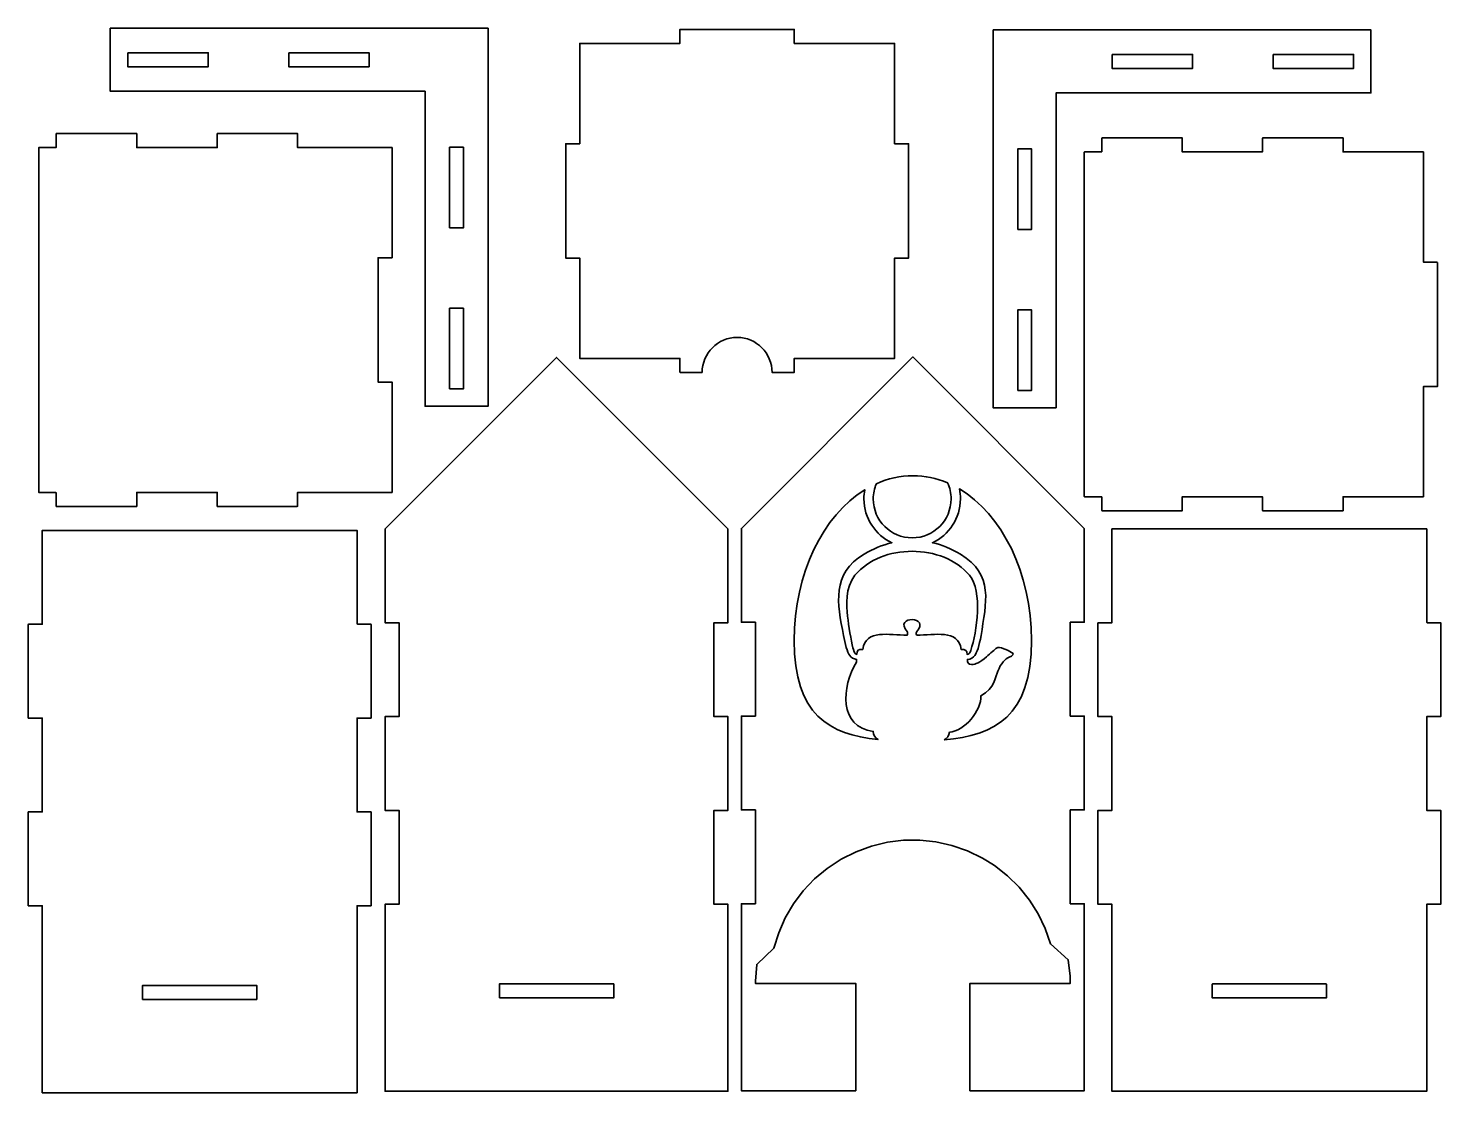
# Model space of a CAD drawing. Header units: millimetres. Extents: x -148 to 155, y -113 to 115.
import ezdxf

# ---------------------------------------------------------------- set-up
doc = ezdxf.new("R2010")
doc.units = ezdxf.units.MM
doc.header["$MEASUREMENT"] = 0
doc.layers.add('layer 1', color=7, linetype='Continuous')

msp = doc.modelspace()

# ---------------------------------------------------------------- linework, layer by layer
at = {"layer": 'layer 1', "lineweight": 35}
for points, knots in [([(-130.7383, 101.3635), (-130.7383, 101.3635), (-63.2237, 101.3635), (-63.2237, 101.3635), (-63.2237, 101.3635), (-63.2237, 101.3635), (-63.2202, 101.2542), (-63.2202, 101.2542), (-63.2202, 101.2542), (-63.2202, 101.2542), (-63.2202, 33.8949), (-63.2202, 33.8949), (-63.2202, 33.8949), (-63.2202, 33.8949), (-63.2167, 33.8208), (-63.2167, 33.8208), (-63.2167, 33.8208), (-63.2167, 33.8208), (-49.7123, 33.8208), (-49.7123, 33.8208), (-49.7123, 33.8208), (-49.7123, 33.8208), (-49.7123, 114.8749), (-49.7123, 114.8749), (-49.7123, 114.8749), (-49.7123, 114.8749), (-130.763, 114.8749), (-130.763, 114.8749), (-130.763, 114.8749), (-130.763, 114.8749), (-130.763, 101.3741), (-130.763, 101.3741), (-130.763, 101.3741), (-130.763, 101.3741), (-130.7383, 101.3635), (-130.7383, 101.3635)], [0, 0, 0, 0, 0.1, 0.1, 0.1, 0.1, 0.2, 0.2, 0.2, 0.2, 0.3, 0.3, 0.3, 0.3, 0.4, 0.4, 0.4, 0.4, 0.5, 0.5, 0.5, 0.5, 0.6, 0.6, 0.6, 0.6, 0.7, 0.7, 0.7, 0.7, 0.8, 0.8, 0.8, 0.8, 1, 1, 1, 1]), ([(-3.7921, 41.0827), (-3.7921, 41.0827), (-8.5369, 41.0827), (-8.5369, 41.0827), (-8.5369, 41.0827), (-8.5369, 41.0827), (-8.5475, 41.125), (-8.5475, 41.125), (-8.5475, 41.125), (-8.5475, 41.125), (-8.5475, 44.0778), (-8.5475, 44.0778), (-8.5475, 44.0778), (-8.5475, 44.0778), (-8.5581, 44.0849), (-8.5581, 44.0849), (-8.5581, 44.0849), (-8.5581, 44.0849), (-30.0599, 44.0849), (-30.0599, 44.0849), (-30.0599, 44.0849), (-30.0599, 44.0849), (-30.0634, 44.1801), (-30.0634, 44.1801), (-30.0634, 44.1801), (-30.0634, 44.1801), (-30.0634, 65.5796), (-30.0634, 65.5796), (-30.0634, 65.5796), (-30.0634, 65.5796), (-30.0669, 65.5972), (-30.0669, 65.5972), (-30.0669, 65.5972), (-30.0669, 65.5972), (-32.868, 65.5972), (-32.868, 65.5972), (-32.868, 65.5972), (-32.868, 65.5972), (-33.0656, 65.6043), (-33.0656, 65.6043), (-33.0656, 65.6043), (-33.0656, 65.6043), (-33.0656, 90.1081), (-33.0656, 90.1081), (-33.0656, 90.1081), (-33.0656, 90.1081), (-32.868, 90.1152), (-32.868, 90.1152), (-32.868, 90.1152), (-32.868, 90.1152), (-30.0669, 90.1152), (-30.0669, 90.1152), (-30.0669, 90.1152), (-30.0669, 90.1152), (-30.0634, 90.1328), (-30.0634, 90.1328), (-30.0634, 90.1328), (-30.0634, 90.1328), (-30.0634, 111.5322), (-30.0634, 111.5322), (-30.0634, 111.5322), (-30.0634, 111.5322), (-30.0599, 111.6275), (-30.0599, 111.6275), (-30.0599, 111.6275), (-30.0599, 111.6275), (-8.5581, 111.6275), (-8.5581, 111.6275), (-8.5581, 111.6275), (-8.5581, 111.6275), (-8.5475, 111.6345), (-8.5475, 111.6345), (-8.5475, 111.6345), (-8.5475, 111.6345), (-8.5475, 114.5873), (-8.5475, 114.5873), (-8.5475, 114.5873), (-8.5475, 114.5873), (-8.5369, 114.6296), (-8.5369, 114.6296), (-8.5369, 114.6296), (-8.5369, 114.6296), (15.967, 114.6296), (15.967, 114.6296), (15.967, 114.6296), (15.967, 114.6296), (15.967, 111.631), (15.967, 111.631), (15.967, 111.631), (15.967, 111.631), (15.9988, 111.6275), (15.9988, 111.6275), (15.9988, 111.6275), (15.9988, 111.6275), (37.4828, 111.6275), (37.4828, 111.6275), (37.4828, 111.6275), (37.4828, 111.6275), (37.4828, 90.1187), (37.4828, 90.1187), (37.4828, 90.1187), (37.4828, 90.1187), (37.4899, 90.1152), (37.4899, 90.1152), (37.4899, 90.1152), (37.4899, 90.1152), (40.3051, 90.1152), (40.3051, 90.1152), (40.3051, 90.1152), (40.3051, 90.1152), (40.485, 90.0976), (40.485, 90.0976), (40.485, 90.0976), (40.485, 90.0976), (40.485, 65.5972), (40.485, 65.5972), (40.485, 65.5972), (40.485, 65.5972), (37.4864, 65.5972), (37.4864, 65.5972), (37.4864, 65.5972), (37.4864, 65.5972), (37.4828, 65.5937), (37.4828, 65.5937), (37.4828, 65.5937), (37.4828, 65.5937), (37.4828, 44.0849), (37.4828, 44.0849), (37.4828, 44.0849), (37.4828, 44.0849), (15.9988, 44.0849), (15.9988, 44.0849), (15.9988, 44.0849), (15.9988, 44.0849), (15.967, 44.0813), (15.967, 44.0813), (15.967, 44.0813), (15.967, 44.0813), (15.967, 41.0827), (15.967, 41.0827), (15.967, 41.0827), (15.967, 41.0827), (11.2081, 41.0827), (11.2081, 41.0827), (11.2081, 41.0827), (11.2081, 45.2243), (7.8496, 48.5828), (3.708, 48.5828), (3.708, 48.5828), (-0.4336, 48.5828), (-3.7921, 45.2243), (-3.7921, 41.0827)], [0, 0, 0, 0, 0.02564103, 0.02564103, 0.02564103, 0.02564103, 0.05128205, 0.05128205, 0.05128205, 0.05128205, 0.07692308, 0.07692308, 0.07692308, 0.07692308, 0.1025641, 0.1025641, 0.1025641, 0.1025641, 0.12820513, 0.12820513, 0.12820513, 0.12820513, 0.15384615, 0.15384615, 0.15384615, 0.15384615, 0.17948718, 0.17948718, 0.17948718, 0.17948718, 0.20512821, 0.20512821, 0.20512821, 0.20512821, 0.23076923, 0.23076923, 0.23076923, 0.23076923, 0.25641026, 0.25641026, 0.25641026, 0.25641026, 0.28205128, 0.28205128, 0.28205128, 0.28205128, 0.30769231, 0.30769231, 0.30769231, 0.30769231, 0.33333333, 0.33333333, 0.33333333, 0.33333333, 0.35897436, 0.35897436, 0.35897436, 0.35897436, 0.38461538, 0.38461538, 0.38461538, 0.38461538, 0.41025641, 0.41025641, 0.41025641, 0.41025641, 0.43589744, 0.43589744, 0.43589744, 0.43589744, 0.46153846, 0.46153846, 0.46153846, 0.46153846, 0.48717949, 0.48717949, 0.48717949, 0.48717949, 0.51282051, 0.51282051, 0.51282051, 0.51282051, 0.53846154, 0.53846154, 0.53846154, 0.53846154, 0.56410256, 0.56410256, 0.56410256, 0.56410256, 0.58974359, 0.58974359, 0.58974359, 0.58974359, 0.61538462, 0.61538462, 0.61538462, 0.61538462, 0.64102564, 0.64102564, 0.64102564, 0.64102564, 0.66666667, 0.66666667, 0.66666667, 0.66666667, 0.69230769, 0.69230769, 0.69230769, 0.69230769, 0.71794872, 0.71794872, 0.71794872, 0.71794872, 0.74358974, 0.74358974, 0.74358974, 0.74358974, 0.76923077, 0.76923077, 0.76923077, 0.76923077, 0.79487179, 0.79487179, 0.79487179, 0.79487179, 0.82051282, 0.82051282, 0.82051282, 0.82051282, 0.84615385, 0.84615385, 0.84615385, 0.84615385, 0.87179487, 0.87179487, 0.87179487, 0.87179487, 0.8974359, 0.8974359, 0.8974359, 0.8974359, 0.92307692, 0.92307692, 0.92307692, 0.92307692, 0.94871795, 0.94871795, 0.94871795, 0.94871795, 1, 1, 1, 1]), ([(72.1531, 33.4938), (72.1531, 33.4938), (72.1531, 101.0083), (72.1531, 101.0083), (72.1531, 101.0083), (72.1531, 101.0083), (72.2624, 101.0118), (72.2624, 101.0118), (72.2624, 101.0118), (72.2624, 101.0118), (139.6216, 101.0118), (139.6216, 101.0118), (139.6216, 101.0118), (139.6216, 101.0118), (139.6957, 101.0154), (139.6957, 101.0154), (139.6957, 101.0154), (139.6957, 101.0154), (139.6957, 114.5197), (139.6957, 114.5197), (139.6957, 114.5197), (139.6957, 114.5197), (58.6417, 114.5197), (58.6417, 114.5197), (58.6417, 114.5197), (58.6417, 114.5197), (58.6417, 33.4691), (58.6417, 33.4691), (58.6417, 33.4691), (58.6417, 33.4691), (72.1425, 33.4691), (72.1425, 33.4691), (72.1425, 33.4691), (72.1425, 33.4691), (72.1531, 33.4938), (72.1531, 33.4938)], [0, 0, 0, 0, 0.1, 0.1, 0.1, 0.1, 0.2, 0.2, 0.2, 0.2, 0.3, 0.3, 0.3, 0.3, 0.4, 0.4, 0.4, 0.4, 0.5, 0.5, 0.5, 0.5, 0.6, 0.6, 0.6, 0.6, 0.7, 0.7, 0.7, 0.7, 0.8, 0.8, 0.8, 0.8, 1, 1, 1, 1]), ([(-70.3111, 89.2577), (-70.3111, 89.2577), (-70.3111, 65.7063), (-70.3111, 65.7063), (-70.3111, 65.7063), (-70.3111, 65.7063), (-70.3181, 65.6499), (-70.3181, 65.6499), (-70.3181, 65.6499), (-70.3181, 65.6499), (-73.3062, 65.6499), (-73.3062, 65.6499), (-73.3062, 65.6499), (-73.3062, 65.6499), (-73.3132, 65.597), (-73.3132, 65.597), (-73.3132, 65.597), (-73.3132, 65.597), (-73.3132, 39.0575), (-73.3132, 39.0575), (-73.3132, 39.0575), (-73.3132, 39.0575), (-73.3062, 39.0046), (-73.3062, 39.0046), (-73.3062, 39.0046), (-73.3062, 39.0046), (-70.3181, 39.0046), (-70.3181, 39.0046), (-70.3181, 39.0046), (-70.3181, 39.0046), (-70.3111, 38.9446), (-70.3111, 38.9446), (-70.3111, 38.9446), (-70.3111, 38.9446), (-70.3111, 15.3967), (-70.3111, 15.3967), (-70.3111, 15.3967), (-70.3111, 15.3967), (-70.3217, 15.365), (-70.3217, 15.365), (-70.3217, 15.365), (-70.3217, 15.365), (-90.5605, 15.365), (-90.5605, 15.365), (-90.5605, 15.365), (-90.5605, 15.365), (-90.5746, 15.3544), (-90.5746, 15.3544), (-90.5746, 15.3544), (-90.5746, 15.3544), (-90.5746, 12.3663), (-90.5746, 12.3663), (-90.5746, 12.3663), (-90.5746, 12.3663), (-90.6452, 12.3628), (-90.6452, 12.3628), (-90.6452, 12.3628), (-90.6452, 12.3628), (-107.8255, 12.3628), (-107.8255, 12.3628), (-107.8255, 12.3628), (-107.8255, 12.3628), (-107.8361, 12.3769), (-107.8361, 12.3769), (-107.8361, 12.3769), (-107.8361, 12.3769), (-107.8361, 15.365), (-107.8361, 15.365), (-107.8361, 15.365), (-107.8361, 15.365), (-125.094, 15.365), (-125.094, 15.365), (-125.094, 15.365), (-125.094, 15.365), (-125.0975, 15.3473), (-125.0975, 15.3473), (-125.0975, 15.3473), (-125.0975, 15.3473), (-125.0975, 12.3628), (-125.0975, 12.3628), (-125.0975, 12.3628), (-125.0975, 12.3628), (-142.3589, 12.3628), (-142.3589, 12.3628), (-142.3589, 12.3628), (-142.3589, 12.3628), (-142.3589, 15.2662), (-142.3589, 15.2662), (-142.3589, 15.2662), (-142.3589, 15.2662), (-142.4683, 15.365), (-142.4683, 15.365), (-142.4683, 15.365), (-142.4683, 15.365), (-146.1125, 15.365), (-146.1125, 15.365), (-146.1125, 15.365), (-146.1125, 15.365), (-146.1125, 89.2895), (-146.1125, 89.2895), (-146.1125, 89.2895), (-146.1125, 89.2895), (-142.3871, 89.2895), (-142.3871, 89.2895), (-142.3871, 89.2895), (-142.3871, 89.2895), (-142.3589, 89.3882), (-142.3589, 89.3882), (-142.3589, 89.3882), (-142.3589, 89.3882), (-142.3589, 92.2916), (-142.3589, 92.2916), (-142.3589, 92.2916), (-142.3589, 92.2916), (-125.0975, 92.2916), (-125.0975, 92.2916), (-125.0975, 92.2916), (-125.0975, 92.2916), (-125.0975, 89.3035), (-125.0975, 89.3035), (-125.0975, 89.3035), (-125.0975, 89.3035), (-125.094, 89.2895), (-125.094, 89.2895), (-125.094, 89.2895), (-125.094, 89.2895), (-107.8361, 89.2895), (-107.8361, 89.2895), (-107.8361, 89.2895), (-107.8361, 89.2895), (-107.8361, 92.2775), (-107.8361, 92.2775), (-107.8361, 92.2775), (-107.8361, 92.2775), (-107.8255, 92.2916), (-107.8255, 92.2916), (-107.8255, 92.2916), (-107.8255, 92.2916), (-90.6452, 92.2916), (-90.6452, 92.2916), (-90.6452, 92.2916), (-90.6452, 92.2916), (-90.5746, 92.2881), (-90.5746, 92.2881), (-90.5746, 92.2881), (-90.5746, 92.2881), (-90.5746, 89.3001), (-90.5746, 89.3001), (-90.5746, 89.3001), (-90.5746, 89.3001), (-90.5605, 89.2895), (-90.5605, 89.2895), (-90.5605, 89.2895), (-90.5605, 89.2895), (-70.3217, 89.2895), (-70.3217, 89.2895), (-70.3217, 89.2895), (-70.3217, 89.2895), (-70.3111, 89.2577), (-70.3111, 89.2577)], [0, 0, 0, 0, 0.02439024, 0.02439024, 0.02439024, 0.02439024, 0.04878049, 0.04878049, 0.04878049, 0.04878049, 0.07317073, 0.07317073, 0.07317073, 0.07317073, 0.09756098, 0.09756098, 0.09756098, 0.09756098, 0.12195122, 0.12195122, 0.12195122, 0.12195122, 0.14634146, 0.14634146, 0.14634146, 0.14634146, 0.17073171, 0.17073171, 0.17073171, 0.17073171, 0.19512195, 0.19512195, 0.19512195, 0.19512195, 0.2195122, 0.2195122, 0.2195122, 0.2195122, 0.24390244, 0.24390244, 0.24390244, 0.24390244, 0.26829268, 0.26829268, 0.26829268, 0.26829268, 0.29268293, 0.29268293, 0.29268293, 0.29268293, 0.31707317, 0.31707317, 0.31707317, 0.31707317, 0.34146341, 0.34146341, 0.34146341, 0.34146341, 0.36585366, 0.36585366, 0.36585366, 0.36585366, 0.3902439, 0.3902439, 0.3902439, 0.3902439, 0.41463415, 0.41463415, 0.41463415, 0.41463415, 0.43902439, 0.43902439, 0.43902439, 0.43902439, 0.46341463, 0.46341463, 0.46341463, 0.46341463, 0.48780488, 0.48780488, 0.48780488, 0.48780488, 0.51219512, 0.51219512, 0.51219512, 0.51219512, 0.53658537, 0.53658537, 0.53658537, 0.53658537, 0.56097561, 0.56097561, 0.56097561, 0.56097561, 0.58536585, 0.58536585, 0.58536585, 0.58536585, 0.6097561, 0.6097561, 0.6097561, 0.6097561, 0.63414634, 0.63414634, 0.63414634, 0.63414634, 0.65853659, 0.65853659, 0.65853659, 0.65853659, 0.68292683, 0.68292683, 0.68292683, 0.68292683, 0.70731707, 0.70731707, 0.70731707, 0.70731707, 0.73170732, 0.73170732, 0.73170732, 0.73170732, 0.75609756, 0.75609756, 0.75609756, 0.75609756, 0.7804878, 0.7804878, 0.7804878, 0.7804878, 0.80487805, 0.80487805, 0.80487805, 0.80487805, 0.82926829, 0.82926829, 0.82926829, 0.82926829, 0.85365854, 0.85365854, 0.85365854, 0.85365854, 0.87804878, 0.87804878, 0.87804878, 0.87804878, 0.90243902, 0.90243902, 0.90243902, 0.90243902, 0.92682927, 0.92682927, 0.92682927, 0.92682927, 0.95121951, 0.95121951, 0.95121951, 0.95121951, 1, 1, 1, 1]), ([(153.9816, 64.6657), (153.9816, 64.6657), (153.9816, 38.0664), (153.9816, 38.0664), (153.9816, 38.0664), (153.9816, 38.0664), (150.9795, 38.0664), (150.9795, 38.0664), (150.9795, 38.0664), (150.9795, 38.0664), (150.9795, 14.4585), (150.9795, 14.4585), (150.9795, 14.4585), (150.9795, 14.4585), (150.9406, 14.4268), (150.9406, 14.4268), (150.9406, 14.4268), (150.9406, 14.4268), (133.718, 14.4268), (133.718, 14.4268), (133.718, 14.4268), (133.718, 14.4268), (133.718, 11.4281), (133.718, 11.4281), (133.718, 11.4281), (133.718, 11.4281), (133.6757, 11.4246), (133.6757, 11.4246), (133.6757, 11.4246), (133.6757, 11.4246), (116.5483, 11.4246), (116.5483, 11.4246), (116.5483, 11.4246), (116.5483, 11.4246), (116.4566, 11.4493), (116.4566, 11.4493), (116.4566, 11.4493), (116.4566, 11.4493), (116.4566, 14.2116), (116.4566, 14.2116), (116.4566, 14.2116), (116.4566, 14.2116), (116.4072, 14.4268), (116.4072, 14.4268), (116.4072, 14.4268), (116.4072, 14.4268), (99.1952, 14.4268), (99.1952, 14.4268), (99.1952, 14.4268), (99.1952, 14.4268), (99.1952, 11.4281), (99.1952, 11.4281), (99.1952, 11.4281), (99.1952, 11.4281), (99.1388, 11.4246), (99.1388, 11.4246), (99.1388, 11.4246), (99.1388, 11.4246), (82.0115, 11.4246), (82.0115, 11.4246), (82.0115, 11.4246), (82.0115, 11.4246), (81.9339, 11.6222), (81.9339, 11.6222), (81.9339, 11.6222), (81.9339, 11.6222), (81.9339, 14.395), (81.9339, 14.395), (81.9339, 14.395), (81.9339, 14.395), (81.754, 14.4268), (81.754, 14.4268), (81.754, 14.4268), (81.754, 14.4268), (78.2579, 14.4268), (78.2579, 14.4268), (78.2579, 14.4268), (78.2579, 14.4268), (78.1803, 14.4585), (78.1803, 14.4585), (78.1803, 14.4585), (78.1803, 14.4585), (78.1803, 88.3194), (78.1803, 88.3194), (78.1803, 88.3194), (78.1803, 88.3194), (78.2579, 88.3511), (78.2579, 88.3511), (78.2579, 88.3511), (78.2579, 88.3511), (81.754, 88.3511), (81.754, 88.3511), (81.754, 88.3511), (81.754, 88.3511), (81.9339, 88.3829), (81.9339, 88.3829), (81.9339, 88.3829), (81.9339, 88.3829), (81.9339, 91.1557), (81.9339, 91.1557), (81.9339, 91.1557), (81.9339, 91.1557), (82.0115, 91.3533), (82.0115, 91.3533), (82.0115, 91.3533), (82.0115, 91.3533), (99.1388, 91.3533), (99.1388, 91.3533), (99.1388, 91.3533), (99.1388, 91.3533), (99.1952, 91.3498), (99.1952, 91.3498), (99.1952, 91.3498), (99.1952, 91.3498), (99.1952, 88.3511), (99.1952, 88.3511), (99.1952, 88.3511), (99.1952, 88.3511), (116.4072, 88.3511), (116.4072, 88.3511), (116.4072, 88.3511), (116.4072, 88.3511), (116.4566, 88.5664), (116.4566, 88.5664), (116.4566, 88.5664), (116.4566, 88.5664), (116.4566, 91.3286), (116.4566, 91.3286), (116.4566, 91.3286), (116.4566, 91.3286), (116.5483, 91.3533), (116.5483, 91.3533), (116.5483, 91.3533), (116.5483, 91.3533), (133.6757, 91.3533), (133.6757, 91.3533), (133.6757, 91.3533), (133.6757, 91.3533), (133.718, 91.3498), (133.718, 91.3498), (133.718, 91.3498), (133.718, 91.3498), (133.718, 88.3511), (133.718, 88.3511), (133.718, 88.3511), (133.718, 88.3511), (150.9406, 88.3511), (150.9406, 88.3511), (150.9406, 88.3511), (150.9406, 88.3511), (150.9795, 88.3194), (150.9795, 88.3194), (150.9795, 88.3194), (150.9795, 88.3194), (150.9795, 64.7115), (150.9795, 64.7115), (150.9795, 64.7115), (150.9795, 64.7115), (153.7452, 64.7115), (153.7452, 64.7115), (153.7452, 64.7115), (153.7452, 64.7115), (153.9816, 64.6657), (153.9816, 64.6657)], [0, 0, 0, 0, 0.02380952, 0.02380952, 0.02380952, 0.02380952, 0.04761905, 0.04761905, 0.04761905, 0.04761905, 0.07142857, 0.07142857, 0.07142857, 0.07142857, 0.0952381, 0.0952381, 0.0952381, 0.0952381, 0.11904762, 0.11904762, 0.11904762, 0.11904762, 0.14285714, 0.14285714, 0.14285714, 0.14285714, 0.16666667, 0.16666667, 0.16666667, 0.16666667, 0.19047619, 0.19047619, 0.19047619, 0.19047619, 0.21428571, 0.21428571, 0.21428571, 0.21428571, 0.23809524, 0.23809524, 0.23809524, 0.23809524, 0.26190476, 0.26190476, 0.26190476, 0.26190476, 0.28571429, 0.28571429, 0.28571429, 0.28571429, 0.30952381, 0.30952381, 0.30952381, 0.30952381, 0.33333333, 0.33333333, 0.33333333, 0.33333333, 0.35714286, 0.35714286, 0.35714286, 0.35714286, 0.38095238, 0.38095238, 0.38095238, 0.38095238, 0.4047619, 0.4047619, 0.4047619, 0.4047619, 0.42857143, 0.42857143, 0.42857143, 0.42857143, 0.45238095, 0.45238095, 0.45238095, 0.45238095, 0.47619048, 0.47619048, 0.47619048, 0.47619048, 0.5, 0.5, 0.5, 0.5, 0.52380952, 0.52380952, 0.52380952, 0.52380952, 0.54761905, 0.54761905, 0.54761905, 0.54761905, 0.57142857, 0.57142857, 0.57142857, 0.57142857, 0.5952381, 0.5952381, 0.5952381, 0.5952381, 0.61904762, 0.61904762, 0.61904762, 0.61904762, 0.64285714, 0.64285714, 0.64285714, 0.64285714, 0.66666667, 0.66666667, 0.66666667, 0.66666667, 0.69047619, 0.69047619, 0.69047619, 0.69047619, 0.71428571, 0.71428571, 0.71428571, 0.71428571, 0.73809524, 0.73809524, 0.73809524, 0.73809524, 0.76190476, 0.76190476, 0.76190476, 0.76190476, 0.78571429, 0.78571429, 0.78571429, 0.78571429, 0.80952381, 0.80952381, 0.80952381, 0.80952381, 0.83333333, 0.83333333, 0.83333333, 0.83333333, 0.85714286, 0.85714286, 0.85714286, 0.85714286, 0.88095238, 0.88095238, 0.88095238, 0.88095238, 0.9047619, 0.9047619, 0.9047619, 0.9047619, 0.92857143, 0.92857143, 0.92857143, 0.92857143, 0.95238095, 0.95238095, 0.95238095, 0.95238095, 1, 1, 1, 1]), ([(1.747, 7.5086), (1.747, 7.5086), (-35.0264, 44.2821), (-35.0264, 44.2821), (-35.0264, 44.2821), (-35.0264, 44.2821), (-71.7999, 7.5086), (-71.7999, 7.5086), (-71.7999, 7.5086), (-71.7999, 7.5086), (-71.7999, 7.5086), (-71.7999, -12.6033), (-71.7999, -12.6033), (-68.7977, -12.6033), (-68.7977, -12.6033), (-68.7977, -12.6033), (-68.7977, -12.6033), (-68.7977, -12.6033), (-68.7977, -32.7186), (-68.7977, -32.7186), (-68.7977, -32.7186), (-68.7977, -32.7186), (-68.7977, -32.7186), (-71.7999, -32.7186), (-71.7999, -32.7186), (-71.7999, -52.8305), (-71.7999, -52.8305), (-71.7999, -52.8305), (-71.7999, -52.8305), (-71.7999, -52.8305), (-68.7977, -52.8305), (-68.7977, -52.8305), (-68.7977, -52.8305), (-68.7977, -52.8305), (-68.7977, -52.8305), (-68.7977, -72.9458), (-68.7977, -72.9458), (-71.7999, -72.9458), (-71.7999, -72.9458), (-71.7999, -72.9458), (-71.7999, -72.9458), (-71.7999, -72.9458), (-71.7999, -113.0567), (-71.7999, -113.0567), (-71.7999, -113.0567), (-71.7999, -113.0567), (-71.7999, -113.0567), (-47.2853, -113.0567), (-47.2853, -113.0567), (-47.2853, -113.0567), (-22.7674, -113.0567), (-22.7674, -113.0567), (-22.7674, -113.0567), (1.747, -113.0567), (1.747, -113.0567), (1.747, -113.0567), (1.747, -113.0567), (1.747, -113.0567), (1.747, -72.9458), (1.747, -72.9458), (1.747, -72.9458), (1.747, -72.9458), (1.747, -72.9458), (-1.2551, -72.9458), (-1.2551, -72.9458), (-1.2551, -52.8305), (-1.2551, -52.8305), (-1.2551, -52.8305), (-1.2551, -52.8305), (-1.2551, -52.8305), (1.747, -52.8305), (1.747, -52.8305), (1.747, -52.8305), (1.747, -52.8305), (1.747, -52.8305), (1.747, -32.7186), (1.747, -32.7186), (-1.2551, -32.7186), (-1.2551, -32.7186), (-1.2551, -32.7186), (-1.2551, -32.7186), (-1.2551, -32.7186), (-1.2551, -12.6033), (-1.2551, -12.6033), (-1.2551, -12.6033), (-1.2551, -12.6033), (-1.2551, -12.6033), (1.747, -12.6033), (1.747, -12.6033), (1.747, 7.5086), (1.747, 7.5086), (1.747, 7.5086)], [0, 0, 0, 0, 0.04166667, 0.04166667, 0.04166667, 0.04166667, 0.08333333, 0.08333333, 0.08333333, 0.08333333, 0.125, 0.125, 0.125, 0.125, 0.16666667, 0.16666667, 0.16666667, 0.16666667, 0.20833333, 0.20833333, 0.20833333, 0.20833333, 0.25, 0.25, 0.25, 0.25, 0.29166667, 0.29166667, 0.29166667, 0.29166667, 0.33333333, 0.33333333, 0.33333333, 0.33333333, 0.375, 0.375, 0.375, 0.375, 0.41666667, 0.41666667, 0.41666667, 0.41666667, 0.45833333, 0.45833333, 0.45833333, 0.45833333, 0.5, 0.5, 0.5, 0.5, 0.54166667, 0.54166667, 0.54166667, 0.54166667, 0.58333333, 0.58333333, 0.58333333, 0.58333333, 0.625, 0.625, 0.625, 0.625, 0.66666667, 0.66666667, 0.66666667, 0.66666667, 0.70833333, 0.70833333, 0.70833333, 0.70833333, 0.75, 0.75, 0.75, 0.75, 0.79166667, 0.79166667, 0.79166667, 0.79166667, 0.83333333, 0.83333333, 0.83333333, 0.83333333, 0.875, 0.875, 0.875, 0.875, 0.91666667, 0.91666667, 0.91666667, 0.91666667, 1, 1, 1, 1]), ([(78.182, 7.6152), (78.182, 7.6152), (41.4049, 44.3888), (41.4049, 44.3888), (41.4049, 44.3888), (41.4049, 44.3888), (4.6313, 7.6152), (4.6313, 7.6152), (4.6313, 7.6152), (4.6313, 7.6152), (4.6313, 7.6152), (4.6313, -12.4967), (4.6313, -12.4967), (7.6335, -12.4967), (7.6335, -12.4967), (7.6335, -12.4967), (7.6335, -12.4967), (7.6335, -12.4967), (7.6335, -32.6119), (7.6335, -32.6119), (7.6335, -32.6119), (7.6335, -32.6119), (7.6335, -32.6119), (4.6313, -32.6119), (4.6313, -32.6119), (4.6313, -52.7238), (4.6313, -52.7238), (4.6313, -52.7238), (4.6313, -52.7238), (4.6313, -52.7238), (7.6335, -52.7238), (7.6335, -52.7238), (7.6335, -52.7238), (7.6335, -52.7238), (7.6335, -52.7238), (7.6335, -72.8392), (7.6335, -72.8392), (4.6313, -72.8392), (4.6313, -72.8392), (4.6313, -72.8392), (4.6313, -72.8392), (4.6313, -72.8392), (4.6313, -112.9511), (4.6313, -112.9511), (4.6313, -112.9511), (4.6313, -112.9511), (4.6313, -112.9511), (29.1494, -112.9511), (29.1494, -112.9511), (29.1494, -109.9489), (29.1494, -89.9489), (29.1494, -89.9489), (29.1494, -89.9489), (29.1494, -89.9489), (7.6405, -89.9489), (7.6405, -89.9489), (7.6405, -89.9489), (7.6405, -89.9489), (7.6335, -89.8854), (7.6335, -89.8854), (7.6335, -89.8854), (7.6335, -89.8854), (7.637, -89.4339), (7.637, -89.4339), (7.637, -89.4339), (7.637, -89.4339), (7.9051, -85.8743), (7.9051, -85.8743), (7.9051, -85.8743), (7.9051, -85.8743), (11.574, -82.4065), (11.574, -82.4065), (11.574, -82.4065), (11.574, -82.4065), (12.6253, -79.0657), (12.6253, -79.0657), (12.6253, -79.0657), (12.6253, -79.0657), (14.0435, -75.8766), (14.0435, -75.8766), (14.0435, -75.8766), (14.0435, -75.8766), (15.8109, -72.8709), (15.8109, -72.8709), (15.8109, -72.8709), (15.8109, -72.8709), (17.9064, -70.084), (17.9064, -70.084), (17.9064, -70.084), (17.9064, -70.084), (20.3194, -67.5369), (20.3194, -67.5369), (20.3194, -67.5369), (20.3194, -67.5369), (23.0322, -65.2686), (23.0322, -65.2686), (23.0322, -65.2686), (23.0322, -65.2686), (26.0203, -63.3001), (26.0203, -63.3001), (26.0203, -63.3001), (26.0203, -63.3001), (29.2164, -61.6949), (29.2164, -61.6949), (29.2164, -61.6949), (29.2164, -61.6949), (32.5396, -60.4849), (32.5396, -60.4849), (32.5396, -60.4849), (32.5396, -60.4849), (35.951, -59.6665), (35.951, -59.6665), (35.951, -59.6665), (35.951, -59.6665), (39.4152, -59.2431), (39.4152, -59.2431), (39.4152, -59.2431), (39.4152, -59.2431), (42.9007, -59.2149), (42.9007, -59.2149), (42.9007, -59.2149), (42.9007, -59.2149), (46.3685, -59.5818), (46.3685, -59.5818), (46.3685, -59.5818), (46.3685, -59.5818), (49.7904, -60.3438), (49.7904, -60.3438), (49.7904, -60.3438), (49.7904, -60.3438), (53.1277, -61.4974), (53.1277, -61.4974), (53.1277, -61.4974), (53.1277, -61.4974), (56.3415, -63.0496), (56.3415, -63.0496), (56.3415, -63.0496), (56.3415, -63.0496), (56.7366, -63.2683), (56.7366, -63.2683), (56.7366, -63.2683), (56.7366, -63.2683), (57.4528, -63.6952), (57.4528, -63.6952), (57.4528, -63.6952), (57.4528, -63.6952), (58.9556, -64.6724), (58.9556, -64.6724), (58.9556, -64.6724), (58.9556, -64.6724), (61.746, -66.8596), (61.746, -66.8596), (61.746, -66.8596), (61.746, -66.8596), (64.2473, -69.3291), (64.2473, -69.3291), (64.2473, -69.3291), (64.2473, -69.3291), (66.4345, -72.0525), (66.4345, -72.0525), (66.4345, -72.0525), (66.4345, -72.0525), (68.3007, -74.9982), (68.3007, -74.9982), (68.3007, -74.9982), (68.3007, -74.9982), (69.8177, -78.1379), (69.8177, -78.1379), (69.8177, -78.1379), (69.8177, -78.1379), (70.9748, -81.4364), (70.9748, -81.4364), (70.9748, -81.4364), (70.9748, -81.4364), (74.7601, -84.8724), (74.7601, -84.8724), (74.7601, -84.8724), (74.7601, -84.8724), (75.1446, -88.4108), (75.1446, -88.4108), (75.1446, -88.4108), (75.1446, -88.4108), (75.1763, -89.3069), (75.1763, -89.3069), (75.1763, -89.3069), (75.1763, -89.3069), (75.1798, -89.7549), (75.1798, -89.7549), (75.1798, -89.7549), (75.1798, -89.7549), (75.1834, -89.9489), (75.1834, -89.9489), (75.1834, -89.9489), (75.1834, -89.9489), (53.6639, -89.9489), (53.6639, -89.9489), (53.6639, -89.9489), (53.6639, -89.9489), (53.6639, -109.9489), (53.6639, -112.9511), (53.6639, -112.9511), (78.182, -112.9511), (78.182, -112.9511), (78.182, -112.9511), (78.182, -112.9511), (78.182, -112.9511), (78.182, -72.8392), (78.182, -72.8392), (78.182, -72.8392), (78.182, -72.8392), (78.182, -72.8392), (75.1798, -72.8392), (75.1798, -72.8392), (75.1798, -52.7238), (75.1798, -52.7238), (75.1798, -52.7238), (75.1798, -52.7238), (75.1798, -52.7238), (78.182, -52.7238), (78.182, -52.7238), (78.182, -52.7238), (78.182, -52.7238), (78.182, -52.7238), (78.182, -32.6119), (78.182, -32.6119), (75.1798, -32.6119), (75.1798, -32.6119), (75.1798, -32.6119), (75.1798, -32.6119), (75.1798, -32.6119), (75.1798, -12.4967), (75.1798, -12.4967), (75.1798, -12.4967), (75.1798, -12.4967), (75.1798, -12.4967), (78.182, -12.4967), (78.182, -12.4967), (78.182, 7.6152), (78.182, 7.6152), (78.182, 7.6152)], [0, 0, 0, 0, 0.01639344, 0.01639344, 0.01639344, 0.01639344, 0.03278689, 0.03278689, 0.03278689, 0.03278689, 0.04918033, 0.04918033, 0.04918033, 0.04918033, 0.06557377, 0.06557377, 0.06557377, 0.06557377, 0.08196721, 0.08196721, 0.08196721, 0.08196721, 0.09836066, 0.09836066, 0.09836066, 0.09836066, 0.1147541, 0.1147541, 0.1147541, 0.1147541, 0.13114754, 0.13114754, 0.13114754, 0.13114754, 0.14754098, 0.14754098, 0.14754098, 0.14754098, 0.16393443, 0.16393443, 0.16393443, 0.16393443, 0.18032787, 0.18032787, 0.18032787, 0.18032787, 0.19672131, 0.19672131, 0.19672131, 0.19672131, 0.21311475, 0.21311475, 0.21311475, 0.21311475, 0.2295082, 0.2295082, 0.2295082, 0.2295082, 0.24590164, 0.24590164, 0.24590164, 0.24590164, 0.26229508, 0.26229508, 0.26229508, 0.26229508, 0.27868852, 0.27868852, 0.27868852, 0.27868852, 0.29508197, 0.29508197, 0.29508197, 0.29508197, 0.31147541, 0.31147541, 0.31147541, 0.31147541, 0.32786885, 0.32786885, 0.32786885, 0.32786885, 0.3442623, 0.3442623, 0.3442623, 0.3442623, 0.36065574, 0.36065574, 0.36065574, 0.36065574, 0.37704918, 0.37704918, 0.37704918, 0.37704918, 0.39344262, 0.39344262, 0.39344262, 0.39344262, 0.40983607, 0.40983607, 0.40983607, 0.40983607, 0.42622951, 0.42622951, 0.42622951, 0.42622951, 0.44262295, 0.44262295, 0.44262295, 0.44262295, 0.45901639, 0.45901639, 0.45901639, 0.45901639, 0.47540984, 0.47540984, 0.47540984, 0.47540984, 0.49180328, 0.49180328, 0.49180328, 0.49180328, 0.50819672, 0.50819672, 0.50819672, 0.50819672, 0.52459016, 0.52459016, 0.52459016, 0.52459016, 0.54098361, 0.54098361, 0.54098361, 0.54098361, 0.55737705, 0.55737705, 0.55737705, 0.55737705, 0.57377049, 0.57377049, 0.57377049, 0.57377049, 0.59016393, 0.59016393, 0.59016393, 0.59016393, 0.60655738, 0.60655738, 0.60655738, 0.60655738, 0.62295082, 0.62295082, 0.62295082, 0.62295082, 0.63934426, 0.63934426, 0.63934426, 0.63934426, 0.6557377, 0.6557377, 0.6557377, 0.6557377, 0.67213115, 0.67213115, 0.67213115, 0.67213115, 0.68852459, 0.68852459, 0.68852459, 0.68852459, 0.70491803, 0.70491803, 0.70491803, 0.70491803, 0.72131148, 0.72131148, 0.72131148, 0.72131148, 0.73770492, 0.73770492, 0.73770492, 0.73770492, 0.75409836, 0.75409836, 0.75409836, 0.75409836, 0.7704918, 0.7704918, 0.7704918, 0.7704918, 0.78688525, 0.78688525, 0.78688525, 0.78688525, 0.80327869, 0.80327869, 0.80327869, 0.80327869, 0.81967213, 0.81967213, 0.81967213, 0.81967213, 0.83606557, 0.83606557, 0.83606557, 0.83606557, 0.85245902, 0.85245902, 0.85245902, 0.85245902, 0.86885246, 0.86885246, 0.86885246, 0.86885246, 0.8852459, 0.8852459, 0.8852459, 0.8852459, 0.90163934, 0.90163934, 0.90163934, 0.90163934, 0.91803279, 0.91803279, 0.91803279, 0.91803279, 0.93442623, 0.93442623, 0.93442623, 0.93442623, 0.95081967, 0.95081967, 0.95081967, 0.95081967, 0.96721311, 0.96721311, 0.96721311, 0.96721311, 1, 1, 1, 1]), ([(-77.8006, -33.0361), (-77.8006, -33.0361), (-74.8161, -33.0361), (-74.8161, -33.0361), (-74.8161, -33.0361), (-74.8161, -33.0361), (-74.8161, -13.1219), (-74.8161, -13.1219), (-74.8161, -13.1219), (-74.8161, -13.1219), (-74.8373, -12.9243), (-74.8373, -12.9243), (-74.8373, -12.9243), (-74.8373, -12.9243), (-77.7195, -12.9243), (-77.7195, -12.9243), (-77.7195, -12.9243), (-77.7195, -12.9243), (-77.8183, -12.7726), (-77.8183, -12.7726), (-77.8183, -12.7726), (-77.8183, -12.7726), (-77.8183, 7.1911), (-77.8183, 7.1911), (-77.8183, 7.1911), (-77.8183, 7.1911), (-145.3645, 7.1911), (-145.3645, 7.1911), (-145.3645, 7.1911), (-145.3645, 7.1911), (-145.3645, -12.9243), (-145.3645, -12.9243), (-145.3645, -12.9243), (-145.3645, -12.9243), (-148.3455, -12.9243), (-148.3455, -12.9243), (-148.3455, -12.9243), (-148.3455, -12.9243), (-148.3667, -13.1219), (-148.3667, -13.1219), (-148.3667, -13.1219), (-148.3667, -13.1219), (-148.3667, -32.9197), (-148.3667, -32.9197), (-148.3667, -32.9197), (-148.3667, -32.9197), (-148.3631, -33.0361), (-148.3631, -33.0361), (-148.3631, -33.0361), (-148.3631, -33.0361), (-145.3786, -33.0361), (-145.3786, -33.0361), (-145.3786, -33.0361), (-145.3786, -33.0361), (-145.3645, -33.0431), (-145.3645, -33.0431), (-145.3645, -33.0431), (-145.3645, -33.0431), (-145.3645, -53.148), (-145.3645, -53.148), (-145.3645, -53.148), (-145.3645, -53.148), (-148.3526, -53.148), (-148.3526, -53.148), (-148.3526, -53.148), (-148.3526, -53.148), (-148.3667, -53.1621), (-148.3667, -53.1621), (-148.3667, -53.1621), (-148.3667, -53.1621), (-148.3667, -73.1822), (-148.3667, -73.1822), (-148.3667, -73.1822), (-148.3667, -73.1822), (-148.3631, -73.2633), (-148.3631, -73.2633), (-148.3631, -73.2633), (-148.3631, -73.2633), (-145.3751, -73.2633), (-145.3751, -73.2633), (-145.3751, -73.2633), (-145.3751, -73.2633), (-145.3645, -73.2775), (-145.3645, -73.2775), (-145.3645, -73.2775), (-145.3645, -73.2775), (-145.3645, -113.3671), (-145.3645, -113.3671), (-145.3645, -113.3671), (-145.3645, -113.3671), (-145.3328, -113.3742), (-145.3328, -113.3742), (-145.3328, -113.3742), (-145.3328, -113.3742), (-123.9016, -113.3742), (-123.9016, -113.3742), (-123.9016, -113.3742), (-123.9016, -113.3742), (-123.8487, -113.3706), (-123.8487, -113.3706), (-123.8487, -113.3706), (-123.8487, -113.3706), (-99.3342, -113.3706), (-99.3342, -113.3706), (-99.3342, -113.3706), (-99.3342, -113.3706), (-99.2777, -113.3742), (-99.2777, -113.3742), (-99.2777, -113.3742), (-99.2777, -113.3742), (-77.8465, -113.3742), (-77.8465, -113.3742), (-77.8465, -113.3742), (-77.8465, -113.3742), (-77.8183, -113.3671), (-77.8183, -113.3671), (-77.8183, -113.3671), (-77.8183, -113.3671), (-77.8183, -73.2775), (-77.8183, -73.2775), (-77.8183, -73.2775), (-77.8183, -73.2775), (-77.8077, -73.2633), (-77.8077, -73.2633), (-77.8077, -73.2633), (-77.8077, -73.2633), (-74.8197, -73.2633), (-74.8197, -73.2633), (-74.8197, -73.2633), (-74.8197, -73.2633), (-74.8161, -73.1822), (-74.8161, -73.1822), (-74.8161, -73.1822), (-74.8161, -73.1822), (-74.8161, -53.1621), (-74.8161, -53.1621), (-74.8161, -53.1621), (-74.8161, -53.1621), (-74.8302, -53.148), (-74.8302, -53.148), (-74.8302, -53.148), (-74.8302, -53.148), (-77.8183, -53.148), (-77.8183, -53.148), (-77.8183, -53.148), (-77.8183, -53.148), (-77.8183, -33.0431), (-77.8183, -33.0431), (-77.8183, -33.0431), (-77.8183, -33.0431), (-77.8006, -33.0361), (-77.8006, -33.0361)], [0, 0, 0, 0, 0.02564103, 0.02564103, 0.02564103, 0.02564103, 0.05128205, 0.05128205, 0.05128205, 0.05128205, 0.07692308, 0.07692308, 0.07692308, 0.07692308, 0.1025641, 0.1025641, 0.1025641, 0.1025641, 0.12820513, 0.12820513, 0.12820513, 0.12820513, 0.15384615, 0.15384615, 0.15384615, 0.15384615, 0.17948718, 0.17948718, 0.17948718, 0.17948718, 0.20512821, 0.20512821, 0.20512821, 0.20512821, 0.23076923, 0.23076923, 0.23076923, 0.23076923, 0.25641026, 0.25641026, 0.25641026, 0.25641026, 0.28205128, 0.28205128, 0.28205128, 0.28205128, 0.30769231, 0.30769231, 0.30769231, 0.30769231, 0.33333333, 0.33333333, 0.33333333, 0.33333333, 0.35897436, 0.35897436, 0.35897436, 0.35897436, 0.38461538, 0.38461538, 0.38461538, 0.38461538, 0.41025641, 0.41025641, 0.41025641, 0.41025641, 0.43589744, 0.43589744, 0.43589744, 0.43589744, 0.46153846, 0.46153846, 0.46153846, 0.46153846, 0.48717949, 0.48717949, 0.48717949, 0.48717949, 0.51282051, 0.51282051, 0.51282051, 0.51282051, 0.53846154, 0.53846154, 0.53846154, 0.53846154, 0.56410256, 0.56410256, 0.56410256, 0.56410256, 0.58974359, 0.58974359, 0.58974359, 0.58974359, 0.61538462, 0.61538462, 0.61538462, 0.61538462, 0.64102564, 0.64102564, 0.64102564, 0.64102564, 0.66666667, 0.66666667, 0.66666667, 0.66666667, 0.69230769, 0.69230769, 0.69230769, 0.69230769, 0.71794872, 0.71794872, 0.71794872, 0.71794872, 0.74358974, 0.74358974, 0.74358974, 0.74358974, 0.76923077, 0.76923077, 0.76923077, 0.76923077, 0.79487179, 0.79487179, 0.79487179, 0.79487179, 0.82051282, 0.82051282, 0.82051282, 0.82051282, 0.84615385, 0.84615385, 0.84615385, 0.84615385, 0.87179487, 0.87179487, 0.87179487, 0.87179487, 0.8974359, 0.8974359, 0.8974359, 0.8974359, 0.92307692, 0.92307692, 0.92307692, 0.92307692, 0.94871795, 0.94871795, 0.94871795, 0.94871795, 1, 1, 1, 1]), ([(151.6793, -32.7151), (151.6793, -32.7151), (154.6638, -32.7151), (154.6638, -32.7151), (154.6638, -32.7151), (154.6638, -32.7151), (154.6638, -12.8009), (154.6638, -12.8009), (154.6638, -12.8009), (154.6638, -12.8009), (154.6462, -12.6033), (154.6462, -12.6033), (154.6462, -12.6033), (154.6462, -12.6033), (151.7604, -12.6033), (151.7604, -12.6033), (151.7604, -12.6033), (151.7604, -12.6033), (151.6617, -12.4516), (151.6617, -12.4516), (151.6617, -12.4516), (151.6617, -12.4516), (151.6617, 7.5121), (151.6617, 7.5121), (151.6617, 7.5121), (151.6617, 7.5121), (84.2353, 7.5121), (84.2353, 7.5121), (84.2353, 7.5121), (84.2353, 7.5121), (84.1153, 7.5086), (84.1153, 7.5086), (84.1153, 7.5086), (84.1153, 7.5086), (84.1153, -12.6033), (84.1153, -12.6033), (84.1153, -12.6033), (84.1153, -12.6033), (81.1344, -12.6033), (81.1344, -12.6033), (81.1344, -12.6033), (81.1344, -12.6033), (81.1132, -12.8009), (81.1132, -12.8009), (81.1132, -12.8009), (81.1132, -12.8009), (81.1132, -32.7151), (81.1132, -32.7151), (81.1132, -32.7151), (81.1132, -32.7151), (84.1012, -32.7151), (84.1012, -32.7151), (84.1012, -32.7151), (84.1012, -32.7151), (84.1153, -32.7221), (84.1153, -32.7221), (84.1153, -32.7221), (84.1153, -32.7221), (84.1153, -52.7317), (84.1153, -52.7317), (84.1153, -52.7317), (84.1153, -52.7317), (84.1117, -52.8305), (84.1117, -52.8305), (84.1117, -52.8305), (84.1117, -52.8305), (81.1309, -52.8305), (81.1309, -52.8305), (81.1309, -52.8305), (81.1309, -52.8305), (81.1132, -52.841), (81.1132, -52.841), (81.1132, -52.841), (81.1132, -52.841), (81.1132, -72.9423), (81.1132, -72.9423), (81.1132, -72.9423), (81.1132, -72.9423), (84.1083, -72.9423), (84.1083, -72.9423), (84.1083, -72.9423), (84.1083, -72.9423), (84.1153, -72.96), (84.1153, -72.96), (84.1153, -72.96), (84.1153, -72.96), (84.1153, -113.0461), (84.1153, -113.0461), (84.1153, -113.0461), (84.1153, -113.0461), (84.1471, -113.0567), (84.1471, -113.0567), (84.1471, -113.0567), (84.1471, -113.0567), (151.6299, -113.0567), (151.6299, -113.0567), (151.6299, -113.0567), (151.6299, -113.0567), (151.6617, -113.0461), (151.6617, -113.0461), (151.6617, -113.0461), (151.6617, -113.0461), (151.6617, -72.96), (151.6617, -72.96), (151.6617, -72.96), (151.6617, -72.96), (151.6687, -72.9423), (151.6687, -72.9423), (151.6687, -72.9423), (151.6687, -72.9423), (154.6638, -72.9423), (154.6638, -72.9423), (154.6638, -72.9423), (154.6638, -72.9423), (154.6638, -52.841), (154.6638, -52.841), (154.6638, -52.841), (154.6638, -52.841), (154.6462, -52.8305), (154.6462, -52.8305), (154.6462, -52.8305), (154.6462, -52.8305), (151.6652, -52.8305), (151.6652, -52.8305), (151.6652, -52.8305), (151.6652, -52.8305), (151.6617, -52.7317), (151.6617, -52.7317), (151.6617, -52.7317), (151.6617, -52.7317), (151.6617, -32.7221), (151.6617, -32.7221), (151.6617, -32.7221), (151.6617, -32.7221), (151.6793, -32.7151), (151.6793, -32.7151)], [0, 0, 0, 0, 0.02857143, 0.02857143, 0.02857143, 0.02857143, 0.05714286, 0.05714286, 0.05714286, 0.05714286, 0.08571429, 0.08571429, 0.08571429, 0.08571429, 0.11428571, 0.11428571, 0.11428571, 0.11428571, 0.14285714, 0.14285714, 0.14285714, 0.14285714, 0.17142857, 0.17142857, 0.17142857, 0.17142857, 0.2, 0.2, 0.2, 0.2, 0.22857143, 0.22857143, 0.22857143, 0.22857143, 0.25714286, 0.25714286, 0.25714286, 0.25714286, 0.28571429, 0.28571429, 0.28571429, 0.28571429, 0.31428571, 0.31428571, 0.31428571, 0.31428571, 0.34285714, 0.34285714, 0.34285714, 0.34285714, 0.37142857, 0.37142857, 0.37142857, 0.37142857, 0.4, 0.4, 0.4, 0.4, 0.42857143, 0.42857143, 0.42857143, 0.42857143, 0.45714286, 0.45714286, 0.45714286, 0.45714286, 0.48571429, 0.48571429, 0.48571429, 0.48571429, 0.51428571, 0.51428571, 0.51428571, 0.51428571, 0.54285714, 0.54285714, 0.54285714, 0.54285714, 0.57142857, 0.57142857, 0.57142857, 0.57142857, 0.6, 0.6, 0.6, 0.6, 0.62857143, 0.62857143, 0.62857143, 0.62857143, 0.65714286, 0.65714286, 0.65714286, 0.65714286, 0.68571429, 0.68571429, 0.68571429, 0.68571429, 0.71428571, 0.71428571, 0.71428571, 0.71428571, 0.74285714, 0.74285714, 0.74285714, 0.74285714, 0.77142857, 0.77142857, 0.77142857, 0.77142857, 0.8, 0.8, 0.8, 0.8, 0.82857143, 0.82857143, 0.82857143, 0.82857143, 0.85714286, 0.85714286, 0.85714286, 0.85714286, 0.88571429, 0.88571429, 0.88571429, 0.88571429, 0.91428571, 0.91428571, 0.91428571, 0.91428571, 0.94285714, 0.94285714, 0.94285714, 0.94285714, 1, 1, 1, 1])]:
    msp.add_open_spline(points, degree=3, knots=knots, dxfattribs=at)
at = {"layer": 'layer 1', "color": 1, "lineweight": 35}
for points, knots in [([(-127.013, 109.6221), (-127.013, 109.6221), (-109.7516, 109.6221), (-109.7516, 109.6221), (-109.7516, 109.6221), (-109.7516, 109.6221), (-109.7516, 106.6199), (-109.7516, 106.6199), (-109.7516, 106.6199), (-109.7516, 106.6199), (-109.7516, 106.6199), (-127.013, 106.6199), (-127.013, 106.6199), (-127.013, 109.6221), (-127.013, 109.6221), (-127.013, 109.6221)], [0, 0, 0, 0, 0.2, 0.2, 0.2, 0.2, 0.4, 0.4, 0.4, 0.4, 0.6, 0.6, 0.6, 0.6, 1, 1, 1, 1]), ([(-92.4902, 109.6221), (-92.4902, 109.6221), (-75.2288, 109.6221), (-75.2288, 109.6221), (-75.2288, 109.6221), (-75.2288, 109.6221), (-75.2288, 106.6199), (-75.2288, 106.6199), (-75.2288, 106.6199), (-75.2288, 106.6199), (-75.2288, 106.6199), (-92.4902, 106.6199), (-92.4902, 106.6199), (-92.4902, 109.6221), (-92.4902, 109.6221), (-92.4902, 109.6221)], [0, 0, 0, 0, 0.2, 0.2, 0.2, 0.2, 0.4, 0.4, 0.4, 0.4, 0.6, 0.6, 0.6, 0.6, 1, 1, 1, 1]), ([(84.1616, 109.2668), (84.1616, 109.2668), (84.1616, 109.2668), (101.423, 109.2668), (101.423, 109.2668), (101.423, 106.2647), (101.423, 106.2647), (101.423, 106.2647), (101.423, 106.2647), (101.423, 106.2647), (84.1616, 106.2647), (84.1616, 106.2647), (84.1616, 106.2647), (84.1616, 106.2647), (84.1616, 109.2668), (84.1616, 109.2668)], [0, 0, 0, 0, 0.2, 0.2, 0.2, 0.2, 0.4, 0.4, 0.4, 0.4, 0.6, 0.6, 0.6, 0.6, 1, 1, 1, 1]), ([(118.6843, 109.2668), (118.6843, 109.2668), (118.6843, 109.2668), (135.9457, 109.2668), (135.9457, 109.2668), (135.9457, 106.2647), (135.9457, 106.2647), (135.9457, 106.2647), (135.9457, 106.2647), (135.9457, 106.2647), (118.6843, 106.2647), (118.6843, 106.2647), (118.6843, 106.2647), (118.6843, 106.2647), (118.6843, 109.2668), (118.6843, 109.2668)], [0, 0, 0, 0, 0.2, 0.2, 0.2, 0.2, 0.4, 0.4, 0.4, 0.4, 0.6, 0.6, 0.6, 0.6, 1, 1, 1, 1]), ([(-54.9652, 89.3585), (-54.9652, 89.3585), (-54.9652, 89.3585), (-54.9652, 72.0971), (-54.9652, 72.0971), (-57.9673, 72.0971), (-57.9673, 72.0971), (-57.9673, 72.0971), (-57.9673, 72.0971), (-57.9673, 72.0971), (-57.9673, 89.3585), (-57.9673, 89.3585), (-57.9673, 89.3585), (-57.9673, 89.3585), (-54.9652, 89.3585), (-54.9652, 89.3585)], [0, 0, 0, 0, 0.2, 0.2, 0.2, 0.2, 0.4, 0.4, 0.4, 0.4, 0.6, 0.6, 0.6, 0.6, 1, 1, 1, 1]), ([(63.8981, 71.7419), (63.8981, 71.7419), (63.8981, 89.0033), (63.8981, 89.0033), (63.8981, 89.0033), (63.8981, 89.0033), (66.9002, 89.0033), (66.9002, 89.0033), (66.9002, 89.0033), (66.9002, 89.0033), (66.9002, 89.0033), (66.9002, 71.7419), (66.9002, 71.7419), (63.8981, 71.7419), (63.8981, 71.7419), (63.8981, 71.7419)], [0, 0, 0, 0, 0.2, 0.2, 0.2, 0.2, 0.4, 0.4, 0.4, 0.4, 0.6, 0.6, 0.6, 0.6, 1, 1, 1, 1]), ([(-54.9652, 54.8357), (-54.9652, 54.8357), (-54.9652, 54.8357), (-54.9652, 37.5744), (-54.9652, 37.5744), (-57.9673, 37.5744), (-57.9673, 37.5744), (-57.9673, 37.5744), (-57.9673, 37.5744), (-57.9673, 37.5744), (-57.9673, 54.8357), (-57.9673, 54.8357), (-57.9673, 54.8357), (-57.9673, 54.8357), (-54.9652, 54.8357), (-54.9652, 54.8357)], [0, 0, 0, 0, 0.2, 0.2, 0.2, 0.2, 0.4, 0.4, 0.4, 0.4, 0.6, 0.6, 0.6, 0.6, 1, 1, 1, 1]), ([(63.8981, 37.2191), (63.8981, 37.2191), (63.8981, 54.4804), (63.8981, 54.4804), (63.8981, 54.4804), (63.8981, 54.4804), (66.9002, 54.4804), (66.9002, 54.4804), (66.9002, 54.4804), (66.9002, 54.4804), (66.9002, 54.4804), (66.9002, 37.2191), (66.9002, 37.2191), (63.8981, 37.2191), (63.8981, 37.2191), (63.8981, 37.2191)], [0, 0, 0, 0, 0.2, 0.2, 0.2, 0.2, 0.4, 0.4, 0.4, 0.4, 0.6, 0.6, 0.6, 0.6, 1, 1, 1, 1]), ([(49.6132, 13.9538), (49.6132, 9.3507), (45.868, 5.6059), (41.265, 5.6059), (41.265, 5.6059), (36.662, 5.6059), (32.9169, 9.3507), (32.9169, 13.9538), (32.9169, 13.9538), (32.9169, 15.1131), (33.1549, 16.2177), (33.5839, 17.222), (33.5839, 17.222), (36.0494, 18.3263), (38.6784, 18.9253), (41.4084, 18.9253), (41.4084, 18.9253), (44.0067, 18.9253), (46.5136, 18.3835), (48.8749, 17.3794), (48.8749, 17.3794), (49.3477, 16.3333), (49.6132, 15.1743), (49.6132, 13.9538)], [0, 0, 0, 0, 0.14285714, 0.14285714, 0.14285714, 0.14285714, 0.28571429, 0.28571429, 0.28571429, 0.28571429, 0.42857143, 0.42857143, 0.42857143, 0.42857143, 0.57142857, 0.57142857, 0.57142857, 0.57142857, 0.71428571, 0.71428571, 0.71428571, 0.71428571, 1, 1, 1, 1]), ([(15.945, -16.4266), (15.945, -1.9936), (22.1752, 10.4156), (31.1037, 15.9083), (31.1037, 15.9083), (30.9826, 15.2751), (30.9169, 14.6224), (30.9169, 13.9539), (30.9169, 13.9539), (30.9169, 9.7918), (33.3753, 6.2059), (36.9182, 4.5631), (36.9182, 4.5631), (34.8876, 4.0846), (32.8874, 3.2723), (30.9606, 2.1202), (30.9606, 2.1202), (23.8633, -2.111), (25.2293, -8.4376), (26.5284, -15.3044), (26.5284, -15.3044), (26.8714, -17.1227), (27.3396, -18.9345), (27.8658, -19.6245), (27.8658, -19.6245), (28.1933, -20.0562), (28.663, -20.3555), (29.3257, -20.4574), (29.3257, -20.4574), (29.3126, -20.7916), (29.3052, -21.0493), (29.3052, -21.0493), (29.3052, -21.0493), (26.0627, -26.227), (25.5218, -35.035), (32.9142, -35.9087), (32.9142, -35.9087), (32.9411, -36.6369), (33.3452, -37.2718), (33.9346, -37.6274), (33.9346, -37.6274), (23.5195, -36.5964), (15.945, -32.3383), (15.945, -16.4266)], [0, 0, 0, 0, 0.08333333, 0.08333333, 0.08333333, 0.08333333, 0.16666667, 0.16666667, 0.16666667, 0.16666667, 0.25, 0.25, 0.25, 0.25, 0.33333333, 0.33333333, 0.33333333, 0.33333333, 0.41666667, 0.41666667, 0.41666667, 0.41666667, 0.5, 0.5, 0.5, 0.5, 0.58333333, 0.58333333, 0.58333333, 0.58333333, 0.66666667, 0.66666667, 0.66666667, 0.66666667, 0.75, 0.75, 0.75, 0.75, 0.83333333, 0.83333333, 0.83333333, 0.83333333, 1, 1, 1, 1]), ([(48.1293, -37.6956), (48.746, -37.3819), (49.1937, -36.7797), (49.274, -36.0648), (49.274, -36.0648), (52.4573, -35.8474), (56.1812, -31.4514), (56.0281, -28.2413), (56.0281, -28.2413), (58.9327, -26.7785), (59.2427, -23.8591), (59.6349, -22.9476), (59.6349, -22.9476), (60.3014, -21.3925), (61.2199, -20.28), (62.1097, -19.9608), (62.1097, -19.9608), (62.8749, -19.6876), (63.2537, -19.2635), (62.5824, -18.9434), (62.5824, -18.9434), (61.7692, -18.5579), (60.0547, -17.5523), (59.3266, -18.0387), (59.3266, -18.0387), (59.0246, -18.2392), (58.065, -19.1636), (57.1987, -19.9081), (57.1987, -19.9081), (55.8195, -21.0931), (54.8361, -21.5502), (54.0439, -21.5519), (54.0439, -21.5519), (53.2841, -21.554), (53.1402, -21.1134), (53.1137, -20.4767), (53.1137, -20.4767), (53.8432, -20.3978), (54.3412, -20.0827), (54.6898, -19.6245), (54.6898, -19.6245), (55.1005, -19.084), (55.698, -17.5354), (56.04, -15.3044), (56.04, -15.3044), (57.1069, -8.3653), (58.903, -2.2309), (51.608, 2.1202), (51.608, 2.1202), (49.6734, 3.2767), (47.6643, 4.0911), (45.6249, 4.569), (45.6249, 4.569), (49.1608, 6.2145), (51.6132, 9.7969), (51.6132, 13.9539), (51.6132, 13.9539), (51.6132, 14.692), (51.5346, 15.4114), (51.3877, 16.1056), (51.3877, 16.1056), (60.4889, 10.7167), (66.8684, -1.8189), (66.8684, -16.4266), (66.8684, -16.4266), (66.8684, -32.719), (58.9292, -36.7932), (48.1293, -37.6956)], [0, 0, 0, 0, 0.05555556, 0.05555556, 0.05555556, 0.05555556, 0.11111111, 0.11111111, 0.11111111, 0.11111111, 0.16666667, 0.16666667, 0.16666667, 0.16666667, 0.22222222, 0.22222222, 0.22222222, 0.22222222, 0.27777778, 0.27777778, 0.27777778, 0.27777778, 0.33333333, 0.33333333, 0.33333333, 0.33333333, 0.38888889, 0.38888889, 0.38888889, 0.38888889, 0.44444444, 0.44444444, 0.44444444, 0.44444444, 0.5, 0.5, 0.5, 0.5, 0.55555556, 0.55555556, 0.55555556, 0.55555556, 0.61111111, 0.61111111, 0.61111111, 0.61111111, 0.66666667, 0.66666667, 0.66666667, 0.66666667, 0.72222222, 0.72222222, 0.72222222, 0.72222222, 0.77777778, 0.77777778, 0.77777778, 0.77777778, 0.83333333, 0.83333333, 0.83333333, 0.83333333, 0.88888889, 0.88888889, 0.88888889, 0.88888889, 1, 1, 1, 1]), ([(42.2427, -15.2599), (42.0641, -14.9612), (42.1597, -14.5847), (42.2381, -14.4962), (42.2381, -14.4962), (43.772, -12.8043), (42.5352, -11.9385), (41.2655, -11.9137), (41.2655, -11.9137), (39.9655, -11.8872), (38.6309, -12.7423), (40.1944, -14.4962), (40.1944, -14.4962), (40.2747, -14.5847), (40.3707, -14.9612), (40.1917, -15.2599), (40.1917, -15.2599), (36.3702, -15.2858), (31.2937, -13.886), (30.6656, -18.3081), (30.6656, -18.3081), (29.675, -18.3081), (29.45, -18.4842), (29.3897, -19.3792), (29.3897, -19.3792), (28.8501, -19.249), (28.6854, -18.4394), (28.566, -17.9554), (28.566, -17.9554), (28.2062, -16.4915), (27.5916, -13.1994), (27.4168, -11.2206), (27.4168, -11.2206), (27.2107, -8.9151), (26.7968, -5.0704), (28.9967, -2.4235), (28.9967, -2.4235), (31.8619, 1.0244), (36.5659, 2.7252), (41.2655, 2.7235), (41.2655, 2.7235), (46.0018, 2.7224), (50.733, 0.9909), (53.5728, -2.4235), (53.5728, -2.4235), (56.4008, -5.8276), (55.1659, -14.5626), (53.8463, -18.5179), (53.8463, -18.5179), (53.6274, -19.1766), (53.4379, -19.3527), (53.0496, -19.3992), (53.0496, -19.3992), (52.9935, -18.4938), (52.7673, -18.3081), (51.7698, -18.3081), (51.7698, -18.3081), (51.1302, -13.8857), (46.0743, -15.2858), (42.2427, -15.2599)], [0, 0, 0, 0, 0.0625, 0.0625, 0.0625, 0.0625, 0.125, 0.125, 0.125, 0.125, 0.1875, 0.1875, 0.1875, 0.1875, 0.25, 0.25, 0.25, 0.25, 0.3125, 0.3125, 0.3125, 0.3125, 0.375, 0.375, 0.375, 0.375, 0.4375, 0.4375, 0.4375, 0.4375, 0.5, 0.5, 0.5, 0.5, 0.5625, 0.5625, 0.5625, 0.5625, 0.625, 0.625, 0.625, 0.625, 0.6875, 0.6875, 0.6875, 0.6875, 0.75, 0.75, 0.75, 0.75, 0.8125, 0.8125, 0.8125, 0.8125, 0.875, 0.875, 0.875, 0.875, 1, 1, 1, 1]), ([(-99.3342, -93.3717), (-99.3342, -93.3717), (-123.8487, -93.3717), (-123.8487, -93.3717), (-123.8487, -93.3717), (-123.8487, -93.3717), (-123.8487, -90.3801), (-123.8487, -90.3801), (-123.8487, -90.3801), (-123.8487, -90.3801), (-123.8028, -90.3731), (-123.8028, -90.3731), (-123.8028, -90.3731), (-123.8028, -90.3731), (-99.38, -90.3731), (-99.38, -90.3731), (-99.38, -90.3731), (-99.38, -90.3731), (-99.3342, -90.3801), (-99.3342, -90.3801), (-99.3342, -90.3801), (-99.3342, -90.3801), (-99.3342, -93.3717), (-99.3342, -93.3717)], [0, 0, 0, 0, 0.14285714, 0.14285714, 0.14285714, 0.14285714, 0.28571429, 0.28571429, 0.28571429, 0.28571429, 0.42857143, 0.42857143, 0.42857143, 0.42857143, 0.57142857, 0.57142857, 0.57142857, 0.57142857, 0.71428571, 0.71428571, 0.71428571, 0.71428571, 1, 1, 1, 1]), ([(-47.2853, -93.0542), (-47.2853, -91.2303), (-47.2853, -90.0556), (-47.2853, -90.0556), (-47.2853, -90.0556), (-47.2853, -90.0556), (-22.7674, -90.0556), (-22.7674, -90.0556), (-22.7674, -90.0556), (-22.7674, -90.0556), (-22.7674, -91.2303), (-22.7674, -93.0542), (-22.7674, -93.0542), (-22.7674, -93.0542), (-47.2853, -93.0542), (-47.2853, -93.0542)], [0, 0, 0, 0, 0.2, 0.2, 0.2, 0.2, 0.4, 0.4, 0.4, 0.4, 0.6, 0.6, 0.6, 0.6, 1, 1, 1, 1]), ([(105.6312, -90.0591), (105.6312, -90.0591), (105.6736, -90.0556), (105.6736, -90.0556), (105.6736, -90.0556), (105.6736, -90.0556), (130.1034, -90.0556), (130.1034, -90.0556), (130.1034, -90.0556), (130.1034, -90.0556), (130.1492, -90.0591), (130.1492, -90.0591), (130.1492, -90.0591), (130.1492, -90.0591), (130.1492, -93.0542), (130.1492, -93.0542), (130.1492, -93.0542), (130.1492, -93.0542), (105.6312, -93.0542), (105.6312, -93.0542), (105.6312, -93.0542), (105.6312, -93.0542), (105.6312, -90.0591), (105.6312, -90.0591)], [0, 0, 0, 0, 0.14285714, 0.14285714, 0.14285714, 0.14285714, 0.28571429, 0.28571429, 0.28571429, 0.28571429, 0.42857143, 0.42857143, 0.42857143, 0.42857143, 0.57142857, 0.57142857, 0.57142857, 0.57142857, 0.71428571, 0.71428571, 0.71428571, 0.71428571, 1, 1, 1, 1]), ([(-99.2777, -113.3706), (-99.2777, -113.3706), (-99.3342, -113.3706), (-99.3342, -113.3706), (-99.3342, -113.3706), (-99.2777, -113.3706), (-99.2777, -113.3706)], [0, 0, 0, 0, 1, 1, 1, 1.0565, 1.0565, 1.0565, 1.0565]), ([(-99.2777, -113.3706), (-99.2777, -113.3706), (-99.3342, -113.3706), (-99.3342, -113.3706), (-99.3342, -113.3706), (-99.2777, -113.3706), (-99.2777, -113.3706)], [0, 0, 0, 0, 1, 1, 1, 1.0565, 1.0565, 1.0565, 1.0565])]:
    msp.add_open_spline(points, degree=3, knots=knots, dxfattribs=at)

doc.saveas('drawing.dxf')
